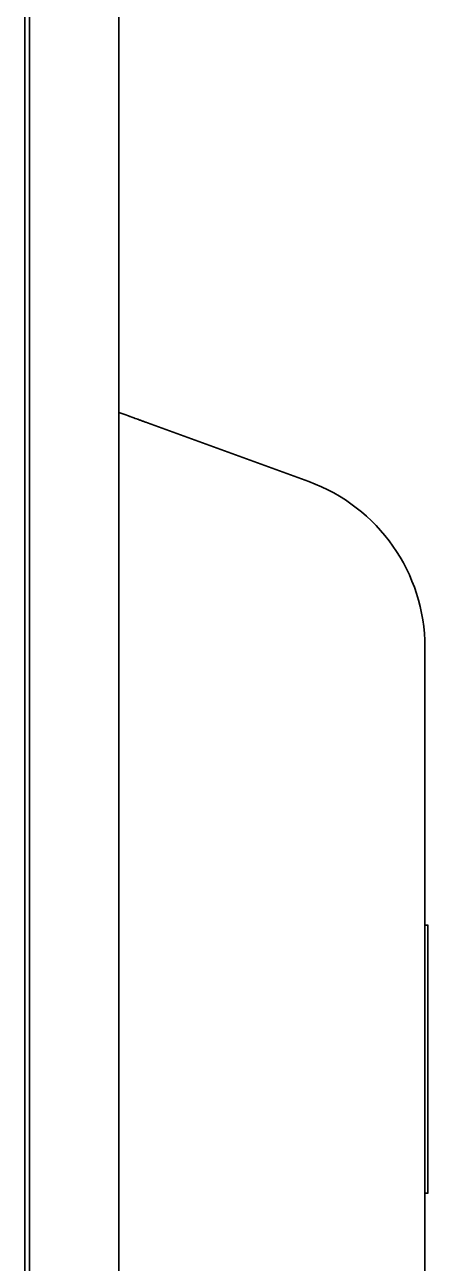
# Model space of a CAD drawing. Extents: x 6327 to 10269, y -393 to 3204.
# Drawn here: x 8112.1 to 8180.6, y 1481.5 to 1692.2 of the extents above; entities that cross this region are included whole.
import ezdxf

# ---------------------------------------------------------------- set-up
doc = ezdxf.new("R2010")
doc.units = 0
doc.header["$LTSCALE"] = 5
doc.layers.add('1', color=7, linetype='CONTINUOUS', true_color=0xffffff)

msp = doc.modelspace()

# ---------------------------------------------------------------- linework, layer by layer
at = {"layer": '1', "color": 7, "linetype": 'Continuous', "lineweight": 35}
for p, q in [((8128.07, 2074.9), (8128.07, 1388.23)), ((8112.07, 2071.19), (8112.07, 1374.13)), ((8112.87, 1374.53), (8112.87, 2068.8)), ((8128.07, 1626.23), (8129.08, 1625.86)), ((8129.08, 1625.86), (8129.7, 1625.63)), ((8132.93, 1624.46), (8160.33, 1614.48)), ((8180.07, 1586.29), (8180.07, 1416.97)), ((8180.64, 1539.01), (8180.07, 1539.01)), ((8180.64, 1524.17), (8180.57, 1524.17)), ((8180.57, 1508.28), (8180.64, 1508.28)), ((8180.07, 1493.44), (8180.64, 1493.44))]:
    msp.add_line(p, q, dxfattribs=at)
msp.add_arc((8150.07, 1586.29), 30, 0, 70, dxfattribs=at)
for points, knots in [([(8129.7, 1625.63), (8129.77, 1625.61), (8129.86, 1625.58), (8130, 1625.53), (8130.04, 1625.51), (8130.12, 1625.48), (8130.15, 1625.47), (8130.2, 1625.45), (8130.23, 1625.44), (8130.38, 1625.39), (8130.5, 1625.34), (8130.76, 1625.25), (8130.9, 1625.2), (8131.08, 1625.13), (8131.12, 1625.12), (8131.19, 1625.09), (8131.3, 1625.05), (8131.57, 1624.95), (8131.8, 1624.87), (8132.12, 1624.75), (8132.28, 1624.69), (8132.52, 1624.61), (8132.6, 1624.58), (8132.73, 1624.53), (8132.77, 1624.52), (8132.85, 1624.49), (8132.89, 1624.47), (8132.93, 1624.46)], [0, 0, 0, 0, 0.125, 0.125, 0.1875, 0.1875, 0.21875, 0.21875, 0.25, 0.25, 0.375, 0.375, 0.5, 0.5, 0.53125, 0.53125, 0.5625, 0.625, 0.75, 0.75, 0.875, 0.875, 0.9375, 0.9375, 0.96875, 0.96875, 1, 1, 1, 1]), ([(8180.57, 1539.01), (8180.57, 1539.01), (8180.57, 1538.98), (8180.57, 1538.76), (8180.57, 1538.11), (8180.57, 1537.32), (8180.57, 1536.57), (8180.57, 1535.97), (8180.57, 1535.31), (8180.57, 1534.34), (8180.57, 1532.93), (8180.57, 1530.89), (8180.57, 1528.53), (8180.57, 1525.84), (8180.57, 1522.13), (8180.57, 1518.51), (8180.57, 1516.23)], [0, 0, 0, 0, 0.034207, 0.146688, 0.252216, 0.349395, 0.3946, 0.437484, 0.479307, 0.521207, 0.60434, 0.684977, 0.761127, 0.831047, 0.893743, 1, 1, 1, 1]), ([(8180.57, 1516.23), (8180.57, 1513.95), (8180.57, 1510.32), (8180.57, 1506.62), (8180.57, 1503.92), (8180.57, 1501.56), (8180.57, 1499.53), (8180.57, 1498.12), (8180.57, 1497.14), (8180.57, 1496.48), (8180.57, 1495.88), (8180.57, 1495.13), (8180.57, 1494.34), (8180.57, 1493.7), (8180.57, 1493.47), (8180.57, 1493.44), (8180.57, 1493.44)], [0, 0, 0, 0, 0.106257, 0.168953, 0.238873, 0.315023, 0.39566, 0.478793, 0.520693, 0.562516, 0.6054, 0.650605, 0.747784, 0.853312, 0.965793, 1, 1, 1, 1])]:
    msp.add_open_spline(points, degree=3, knots=knots, dxfattribs=at)

doc.saveas('drawing.dxf')
